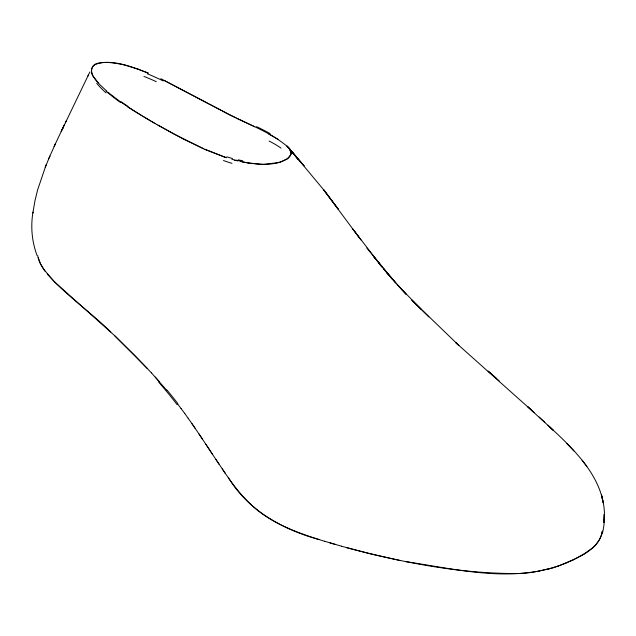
<?xml version="1.0" encoding="UTF-8"?>
<svg xmlns="http://www.w3.org/2000/svg" width="636" height="636" viewBox="0 0 636 636"><rect width="100%" height="100%" fill="white"/><g stroke="black" fill="none" stroke-linecap="round" stroke-linejoin="round"><path stroke-width="0.95" d="M602.594 531.108C598.587 551.356 574.872 558.941 558.098 566.104M602.332 533.66C615.879 477.374 562.908 440.565 527.808 406.746L534.184 412.637L455.948 342.804L458.858 345.451L411.81 300.097L428.831 316.879M602.077 531.473L601.33 534.9M46.309 164.47L45.267 167.228L49.886 156.074L48.67 158.762M45.593 166.378L37.588 189.989L34.94 200.825L32.857 213.02L32.992 212.066C30.512 226.583 31.903 241.672 37.055 255.465M49.529 156.854L55.332 143.975L54.076 146.574M54.982 144.666L62.741 128.289L61.143 131.541M63.918 125.777L64.308 124.942L62.805 128.146L88.42 74.976L87.728 76.368M62.805 128.146L63.528 126.612L61.978 129.839M66.263 120.832L65.325 122.788M89.891 71.971L88.364 75.088M592.704 547.779L584.214 553.829M94.692 64.745C87.617 69.467 93.85 78.474 98.167 82.839M583.991 553.964L573.227 559.903M94.923 64.761C102.69 60.905 111.626 62.67 119.783 64.005A59.808 34.352 1.5 0 1 125.705 65.317L138.123 69.173M572.98 560.022L566.183 563.003M565.905 563.122C514.691 584.134 457.984 569.427 405.545 561.572M552.962 567.789L548.375 569.053M539.201 571.104L531.744 572.328A77.369 40.974 -4.8 0 1 518.92 573.521C460.774 573.966 403.065 562.645 347.057 547.787M254.615 163.834C263.288 164.796 272.264 164.644 280.627 161.941A16.894 7.099 -10.6 0 0 285.524 159.835C291.01 157.943 293.339 150.923 288.084 147.29M253.128 163.714L242.006 161.862M248.183 162.959L263.336 164.382L278.33 162.625A9.723 4.047 -11 0 0 280.77 161.878L286.772 158.976A12.744 5.311 -10.9 0 0 287.496 158.475L290.906 154.62A11.4 4.834 -9.8 0 0 291.216 153.332L289.722 149.667M248.302 163.007L240.654 161.488M399.718 560.419L370.168 553.781L341.365 546.205M237.554 160.9L234.66 160.2M236.234 160.439L231.878 159.286M341.27 546.133L324.599 541.244M330.076 542.898L335.633 544.527M222.258 468.875C234.167 486.786 247.523 504.483 265.848 516.281C283.783 528.023 304.286 534.94 324.606 541.292M319.192 539.606C283.06 529.756 248.326 510.493 228.38 477.7M226.138 157.569L204.808 149.261M226.122 157.728L204.943 149.396L175.027 134.594M138.028 69.149L148.037 73.068M148.22 73.045C132.638 67.289 115.991 60.054 99.049 63.083C91.043 63.449 89.199 73.267 94.605 78.101M203.536 148.768L183.414 139.069L157.982 125.149M254.782 126.795L236.33 118.05M160.844 78.681L230.614 115.227M235.082 117.382L230.796 115.267M164.112 80.382L209.276 104.177M222.203 110.91C243.588 122.851 267.867 130.308 286.892 146.121M220.764 110.163L210.635 104.861M174.852 134.538L156.559 124.338M268.384 133.711L277.924 139.228M143.736 116.841L156.591 124.402M155.136 123.567L152.227 121.881M150.891 121.047L142.361 116.014M142.456 116.022L136.907 112.667M141.065 115.172L131.406 109.233M136.907 112.612L127.327 106.609M131.429 109.169L120.912 102.11M120.848 102.181L107.715 92.117M106.625 91.004L100.226 85.041A92.339 55.539 -1.2 0 1 97.276 81.654M495.953 378.007L488.122 371.082L499.149 380.845M110.775 331.984C90.336 311.831 66.255 295.541 47.199 273.989M539.145 417.041L544.774 422.312M547.938 425.222L553.376 430.413L549.448 426.677M114.846 335.903L135.317 355.985L151.408 372.847M421.31 309.47L397.039 284.467L406.11 294.309L387.03 272.971L395.831 283.052L366.773 248M573.903 450.94L566.668 443.395M147.409 368.546L114.822 335.824L54.561 281.915L43.51 269.147L39.631 262.31L38.152 257.914A66.239 37.882 -0.8 0 1 37.755 255.728M151.36 372.768L166.704 390.289M155.264 377.069L159.111 381.401M294.858 155.232L324.773 191.142L338.217 209.053L323.541 189.663L360.922 239.915M289.857 149.635A83.61 35.02 -6.7 0 0 288.323 147.465L297.107 157.776M288.251 147.465L298.109 159.318L289.483 148.896M385.527 271.047L383.794 268.964L392.364 279.307M380.36 264.815L378.666 262.74L387.197 273.257M375.367 258.637L373.753 256.642L381.942 266.937L352.853 229.071L359.515 237.967M582.123 460.305L586.917 466.466M177.531 403.828L181.141 408.622M181.077 408.511L184.71 413.456M184.623 413.313L188.272 418.401M45.331 271.564L40.776 264.433L38.224 257.707M188.161 418.234L195.379 428.608M191.722 423.298L202.415 439.031M225.406 473.566L215.914 459.415M198.822 433.696L219.181 464.383M205.873 444.23L212.655 454.541M97.364 81.631A111.499 66.708 -0.6 0 1 94.7 78.077M120.363 102.396A265.928 161.806 -2.2 0 1 106.109 91.226M232.514 158.515A190.339 121.905 -23.3 0 1 226.782 156.838M240.829 161.226A253.724 174.487 -29.8 0 1 236.401 160.185M287.186 146.049A79.206 32.889 -5.7 0 1 288.402 147.449M147.218 73.704A245.448 136.343 2.4 0 1 163.229 80.947M158.666 382.085A494.506 375.335 89.1 0 1 177.039 404.583M143.951 76.431A195.061 105.942 3 0 1 156.345 81.686M256.618 126.644A251.57 68.958 10.5 0 1 270.173 133.632M269.108 141.073A118.622 40.879 4.6 0 1 281.025 148.116M242.714 160.765A190.164 127.916 -27.1 0 1 238.269 159.851M231.981 163.349A156.925 100.242 -22.9 0 1 223.451 160.511M127.876 106.307A266.349 157.458 -0.3 0 1 121.397 101.911M106.029 92.864A157.792 96.958 -3 0 1 96.712 83.34M601.123 535.576A85.685 41.849 -3.3 0 1 598.556 541.013L595.614 545.06A39.05 19.104 -3.1 0 1 592.744 547.795M558.026 566.048A53.241 25.861 -5.8 0 1 552.899 567.725M548.224 568.846A82.966 42.676 -5 0 1 539.097 570.889M166.918 389.979A477.867 363.347 89.2 0 1 177.762 403.518M604.2 514.405L603.914 522.418L604.2 514.405M295.994 156.416L287.019 146.208L304.135 165.877L295.994 156.416M601.99 497.145L601.497 494.919L603.222 502.75L601.99 497.145"/></g></svg>
